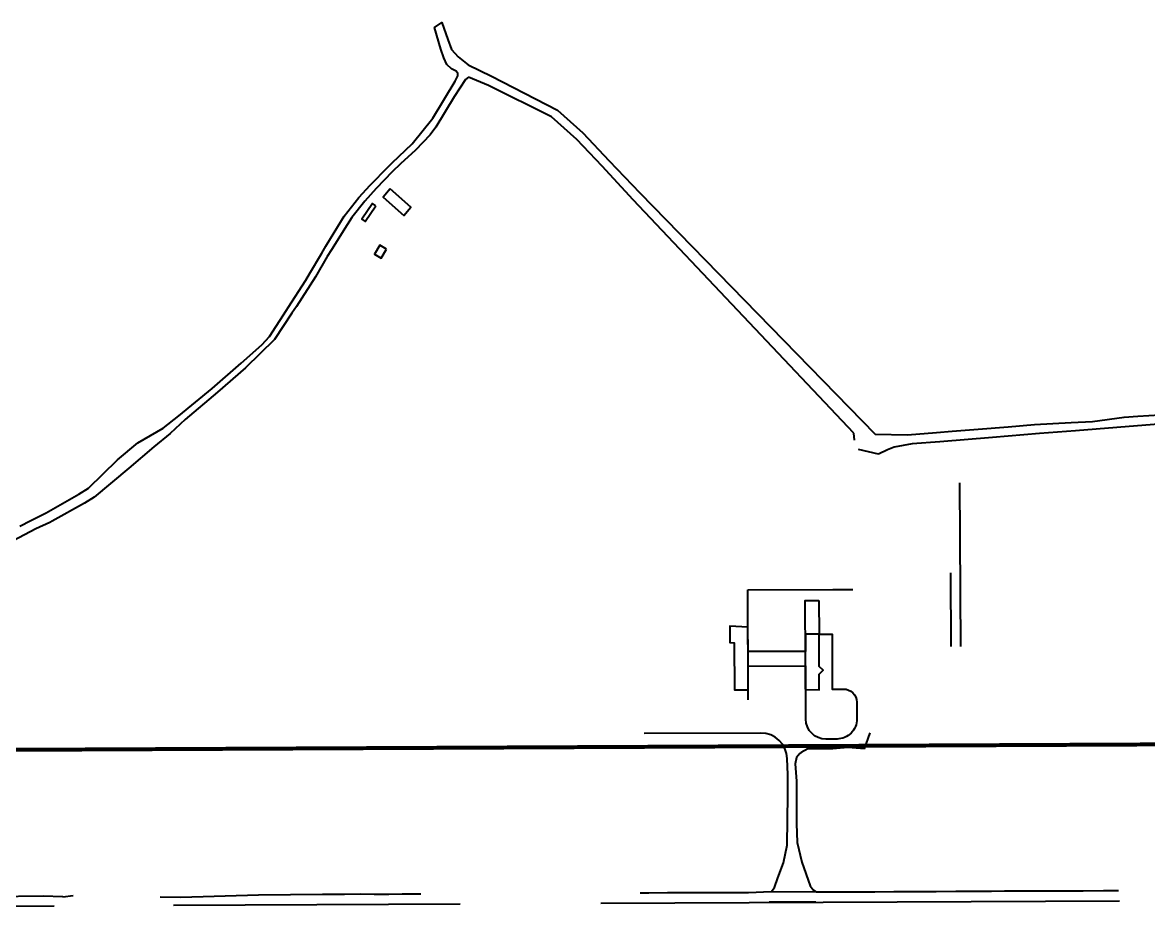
# Model space of a CAD drawing. Header units: metres. Extents: x 428 to 3974, y -4076 to 3914.
# Drawn here: x 1047.599 to 1048.334, y -4051.371 to -4050.793 of the extents above; entities that cross this region are included whole.
import ezdxf

# ---------------------------------------------------------------- set-up
doc = ezdxf.new("R2010")
doc.units = ezdxf.units.M
doc.header["$MEASUREMENT"] = 0
for name, color, linetype, lineweight in [('C-BLDG', 253, 'Continuous', 5), ('C-CLER-AERO', 253, 'Continuous', 5), ('C-ROAD-AIRF', 253, 'Continuous', 5), ('C-ROAD-LAND', 253, 'Continuous', 9), ('C-RUNN', 253, 'Continuous', 5), ('C-SHLD', 253, 'Continuous', 5)]:
    doc.layers.add(name, color=color, linetype=linetype, lineweight=lineweight)
doc.styles.add('ADPI R', font='swiss.ttf')
doc.linetypes.add('OLS', pattern='A,4,-2,4,-2,["OLS",ADPI R,S=1.2,R=0,X=-1.7,Y=-0.5],-2,4,-2,4,-2', length=26)

msp = doc.modelspace()

# ---------------------------------------------------------------- linework, layer by layer
at = {"layer": 'C-BLDG', "lineweight": 40}
for points in [[(1047.83917, -4050.90185), (1047.83454, -4050.90725), (1047.84793, -4050.9193), (1047.85257, -4050.9139)], [(1047.82966, -4050.91287), (1047.82763, -4050.91149), (1047.82066, -4050.92171), (1047.82269, -4050.9231)], [(1047.83675, -4050.94129), (1047.83231, -4050.93865), (1047.82886, -4050.94444), (1047.8333, -4050.94708)], [(1048.11897, -4051.19223), (1048.11006, -4051.19227), (1048.11013, -4051.20353), (1048.07267, -4051.20359), (1048.0725, -4051.18766), (1048.06085, -4051.18716), (1048.06077, -4051.19772), (1048.06366, -4051.19802), (1048.06385, -4051.22868), (1048.07278, -4051.22867), (1048.07268, -4051.21324), (1048.11009, -4051.213), (1048.11023, -4051.2285), (1048.11908, -4051.22854), (1048.11905, -4051.21831), (1048.12157, -4051.21575), (1048.11913, -4051.21332)]]:
    msp.add_lwpolyline(points, close=True, dxfattribs=at)
at = {"layer": 'C-CLER-AERO', "linetype": 'OLS', "lineweight": 40, "const_width": 0.0026, "flags": 128}
msp.add_lwpolyline([(1046.85256, -4051.27128), (1049.49505, -4051.25876), (1049.49624, -4051.50134), (1046.85371, -4051.51387), (1046.85256, -4051.27128)], close=True, dxfattribs=at)
at = {"layer": 'C-ROAD-AIRF', "lineweight": 40}
for p, q in [((1048.21066, -4051.09356), (1048.21125, -4051.20043)), ((1048.20518, -4051.20046), (1048.20492, -4051.15241)), ((1048.07243, -4051.16351), (1048.12788, -4051.16325)), ((1048.07277, -4051.23519), (1048.07243, -4051.16351)), ((1048.12788, -4051.16325), (1048.14108, -4051.16319)), ((1048.11681, -4051.3671), (1048.08648, -4051.36724))]:
    msp.add_line(p, q, dxfattribs=at)
msp.add_lwpolyline([(1048.11888, -4051.17026), (1048.11897, -4051.19223), (1048.12746, -4051.19231), (1048.12764, -4051.22813), (1048.13489, -4051.2281, -0.414214), (1048.14359, -4051.23672), (1048.14365, -4051.24765, -0.414241), (1048.13071, -4051.26071), (1048.12338, -4051.26074, -0.414186), (1048.11032, -4051.24781), (1048.10996, -4051.17031)], format="xyb", close=True, dxfattribs=at)
msp.add_lwpolyline([(1048.0877, -4051.36043), (1048.08985, -4051.35748), (1048.09208, -4051.35125), (1048.09568, -4051.34142), (1048.09823, -4051.32996), (1048.09839, -4051.31323), (1048.09854, -4051.29777), (1048.09864, -4051.28415), (1048.09823, -4051.27346, 0.404374), (1048.08083, -4051.2568), (1048.00491, -4051.25716)], format="xyb", dxfattribs=at)
for points in [[(1048.14863, -4051.26718), (1048.15235, -4051.25662)], [(1048.14863, -4051.26718), (1048.13785, -4051.26631), (1048.12793, -4051.26707), (1048.1205, -4051.26715), (1048.11285, -4051.26715), (1048.11174, -4051.26716), (1048.10722, -4051.26953), (1048.1064, -4051.27025), (1048.10434, -4051.27285), (1048.10344, -4051.27692), (1048.10438, -4051.28824), (1048.10424, -4051.29968), (1048.10435, -4051.31584), (1048.10462, -4051.32832), (1048.10768, -4051.34106), (1048.11309, -4051.35649), (1048.11506, -4051.35899), (1048.11722, -4051.36065)]]:
    msp.add_lwpolyline(points, dxfattribs=at)
at = {"layer": 'C-ROAD-LAND', "lineweight": 40}
for p, q in [((1047.88836, -4050.83057), (1047.88081, -4050.84177)), ((1047.89016, -4050.82896), (1047.88836, -4050.83057)), ((1047.90324, -4050.83451), (1047.89016, -4050.82896)), ((1047.94433, -4050.85497), (1047.90324, -4050.83451)), ((1047.88081, -4050.84177), (1047.8689, -4050.86153)), ((1047.96085, -4050.86967), (1047.94433, -4050.85497)), ((1047.8689, -4050.86153), (1047.86513, -4050.86664)), ((1047.86513, -4050.86664), (1047.85554, -4050.87672)), ((1047.97736, -4050.88707), (1047.96085, -4050.86967)), ((1047.85554, -4050.87672), (1047.84588, -4050.88546)), ((1047.84034, -4050.8907), (1047.82995, -4050.90163)), ((1047.84588, -4050.88546), (1047.84034, -4050.8907)), ((1047.99775, -4050.90903), (1047.97736, -4050.88707)), ((1047.82995, -4050.90163), (1047.82246, -4050.9099)), ((1047.82246, -4050.9099), (1047.81402, -4050.92062)), ((1048.1416, -4051.06116), (1047.99775, -4050.90903)), ((1047.81402, -4050.92062), (1047.81095, -4050.92529)), ((1047.81095, -4050.92529), (1047.80079, -4050.94154)), ((1047.80079, -4050.94154), (1047.79794, -4050.94605)), ((1047.79794, -4050.94605), (1047.7903, -4050.95925)), ((1047.7903, -4050.95925), (1047.77788, -4050.97869)), ((1047.77788, -4050.97869), (1047.77486, -4050.98288)), ((1047.77486, -4050.98288), (1047.76352, -4051.00013)), ((1047.76352, -4051.00013), (1047.74476, -4051.01857)), ((1047.74476, -4051.01857), (1047.72634, -4051.03445)), ((1047.72634, -4051.03445), (1047.70527, -4051.05224)), ((1047.70527, -4051.05224), (1047.69546, -4051.06151)), ((1048.36603, -4051.05326), (1048.3269, -4051.05638)), ((1047.69546, -4051.06151), (1047.68477, -4051.07022)), ((1048.14223, -4051.06572), (1048.1416, -4051.06116)), ((1048.2628, -4051.06143), (1048.23216, -4051.06396)), ((1048.28639, -4051.05965), (1048.2628, -4051.06143)), ((1048.3269, -4051.05638), (1048.28639, -4051.05965)), ((1048.17974, -4051.06807), (1048.16801, -4051.07037)), ((1048.19787, -4051.06685), (1048.17974, -4051.06807)), ((1048.23216, -4051.06396), (1048.19787, -4051.06685)), ((1047.68477, -4051.07022), (1047.66851, -4051.084)), ((1048.1578, -4051.07493), (1048.14464, -4051.07179)), ((1048.16367, -4051.072), (1048.1578, -4051.07493)), ((1048.16801, -4051.07037), (1048.16367, -4051.072)), ((1047.66851, -4051.084), (1047.64595, -4051.10289)), ((1047.64595, -4051.10289), (1047.63963, -4051.10683)), ((1047.63963, -4051.10683), (1047.61842, -4051.11862)), ((1047.61691, -4051.11959), (1047.60777, -4051.12371)), ((1047.61842, -4051.11862), (1047.61691, -4051.11959)), ((1047.60777, -4051.12371), (1047.5611, -4051.14816))]:
    msp.add_line(p, q, dxfattribs=at)
msp.add_lwpolyline([(1047.59751, -4051.12196), (1047.60466, -4051.11809), (1047.61462, -4051.11311), (1047.63594, -4051.10109), (1047.64214, -4051.09701), (1047.66118, -4051.07869), (1047.67448, -4051.06746), (1047.69093, -4051.05794), (1047.70111, -4051.04998), (1047.72283, -4051.03201), (1047.74195, -4051.01553), (1047.75534, -4051.00357), (1047.76024, -4050.99821), (1047.77135, -4050.98092), (1047.77246, -4050.97932), (1047.78396, -4050.9614), (1047.78642, -4050.95729), (1047.79447, -4050.94382), (1047.79703, -4050.9393), (1047.80743, -4050.92251), (1047.80913, -4050.91966), (1047.81864, -4050.9075), (1047.82609, -4050.89948), (1047.83794, -4050.88726), (1047.83928, -4050.88604), (1047.84037, -4050.88497), (1047.85346, -4050.87253), (1047.86687, -4050.85569), (1047.88151, -4050.83159), (1047.88315, -4050.82806), (1047.88325, -4050.82661), (1047.8822, -4050.82511), (1047.87922, -4050.82357), (1047.87617, -4050.82069), (1047.87411, -4050.81641), (1047.87209, -4050.81066), (1047.86794, -4050.7967), (1047.87283, -4050.79336), (1047.87671, -4050.8044), (1047.87909, -4050.811), (1047.8835, -4050.81579), (1047.89002, -4050.82105), (1047.90514, -4050.82832), (1047.94835, -4050.85057), (1047.9649, -4050.86529), (1047.98192, -4050.88349), (1048.00205, -4050.90448), (1048.15552, -4051.06186), (1048.17664, -4051.06227), (1048.19572, -4051.06079), (1048.20576, -4051.06001), (1048.22273, -4051.05861), (1048.24236, -4051.05707), (1048.25969, -4051.05553), (1048.28362, -4051.05419), (1048.29745, -4051.05364), (1048.31805, -4051.05075), (1048.32709, -4051.05023), (1048.34129, -4051.0493)], dxfattribs=at)
at = {"layer": 'C-RUNN', "lineweight": 40, "ltscale": 0.1}
for points in [[(1047.29755, -4051.37098), (1047.61972, -4051.36945)], [(1047.69778, -4051.36908), (1047.88474, -4051.36819)], [(1047.97668, -4051.36776), (1048.31507, -4051.36616)]]:
    msp.add_lwpolyline(points, dxfattribs=at)
at = {"layer": 'C-SHLD', "lineweight": 40}
for points in [[(1047.85906, -4051.36199), (1047.84697, -4051.36199), (1047.83832, -4051.36207), (1047.82871, -4051.36203), (1047.81975, -4051.36199), (1047.80926, -4051.36214), (1047.79494, -4051.36214), (1047.79494, -4051.36214), (1047.75323, -4051.36266), (1047.70239, -4051.36417), (1047.68894, -4051.36391)], [(1048.31451, -4051.35972), (1048.30473, -4051.35983), (1048.29127, -4051.35989), (1048.28184, -4051.35996), (1048.2697, -4051.36), (1048.25894, -4051.35998), (1048.24882, -4051.35999), (1048.23994, -4051.36003), (1048.23162, -4051.36008), (1048.22013, -4051.36013), (1048.20833, -4051.36027), (1048.19532, -4051.36029), (1048.18024, -4051.36033), (1048.16785, -4051.36037), (1048.15539, -4051.36054), (1048.14356, -4051.36056), (1048.13237, -4051.36054), (1048.11722, -4051.36065), (1048.0877, -4051.36043), (1048.07302, -4051.36095), (1048.06267, -4051.36094), (1048.05222, -4051.36099), (1048.03873, -4051.36109), (1048.02992, -4051.36113), (1048.02015, -4051.36113), (1048.00785, -4051.36128), (1048.00215, -4051.36129)], [(1047.62539, -4051.36369), (1047.61259, -4051.36332), (1047.58009, -4051.36373), (1047.5303, -4051.36524), (1047.48042, -4051.36456), (1047.43041, -4051.36421), (1047.33025, -4051.36431), (1047.31959, -4051.36439), (1047.30733, -4051.36426), (1047.29847, -4051.3643)], [(1047.62539, -4051.36369), (1047.63229, -4051.36289)]]:
    msp.add_lwpolyline(points, dxfattribs=at)

doc.saveas('drawing.dxf')
